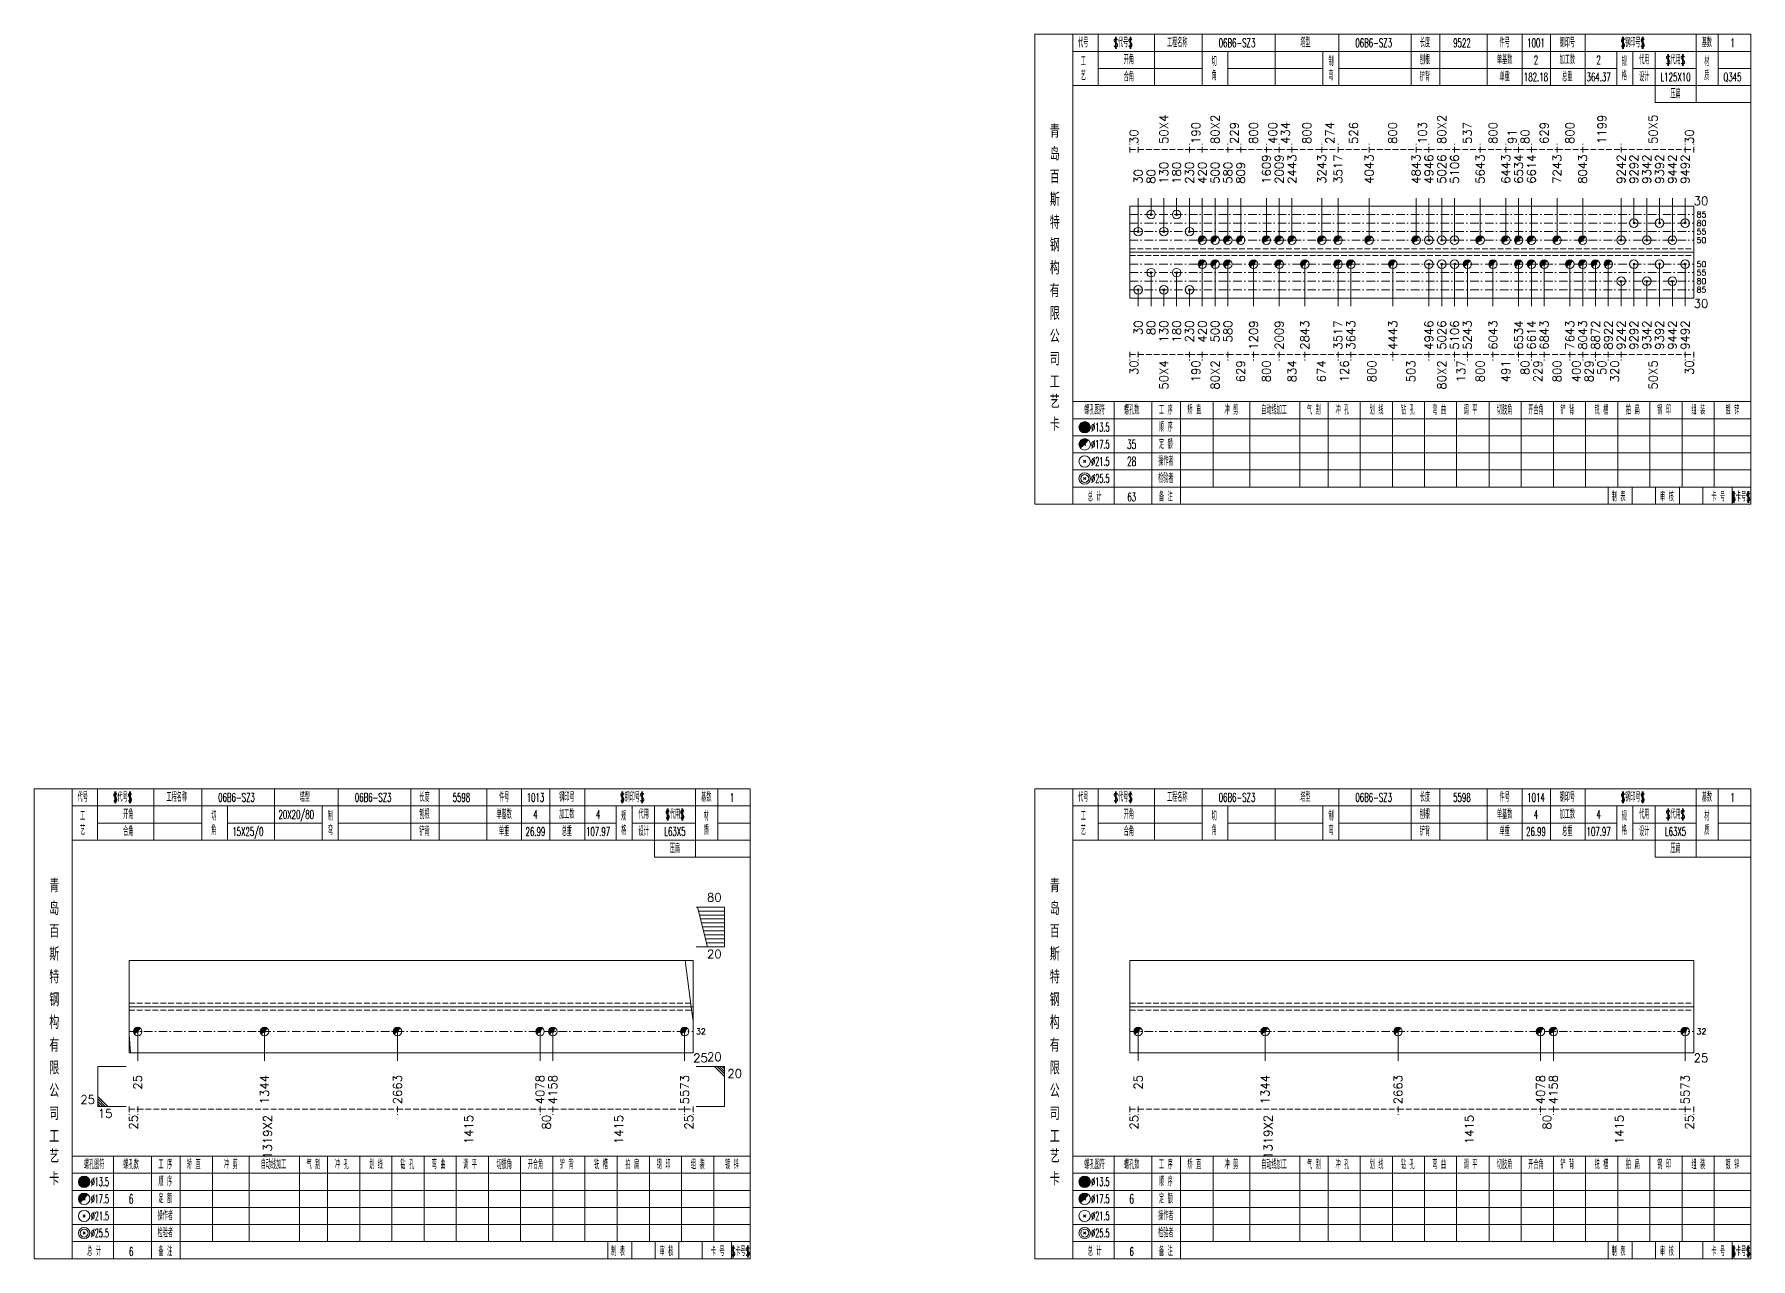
# Model space of a CAD drawing. Extents: x -533 to 8774, y 0 to 7979.
# Drawn here: x 2108 to 2711, y 265 to 695 of the extents above; entities that cross this region are included whole.
import ezdxf
from ezdxf.enums import TextEntityAlignment as Align

# ---------------------------------------------------------------- set-up
doc = ezdxf.new("R2010")
doc.units = 0
doc.header["$MEASUREMENT"] = 0
doc.linetypes.add('一点画线', pattern=[5.2, 3, -1, 0.2, -1])
doc.linetypes.add('虚线', pattern=[2.75, 2, -0.75])
doc.layers.get('0').update_dxf_attribs({"linetype": 'CONTINUOUS', "lineweight": 25})
for name, color, linetype, lineweight in [('1', 7, 'CONTINUOUS', 25), ('4', 7, 'CONTINUOUS', 25), ('5', 7, 'CONTINUOUS', 25)]:
    doc.layers.add(name, color=color, linetype=linetype, lineweight=lineweight)
doc.styles.get("Standard").update_dxf_attribs({"font": 'simplex.shx', "width": 0.7, "height": 3, "bigfont": 'gbhzfs.shx'})

# ---------------------------------------------------------------- blocks, each defined once
blk = doc.blocks.new('孔21.5')
at = {"layer": '5', "color": 7, "linetype": 'Continuous', "lineweight": 13}
for p, q in [((-0.2, -0.2), (0.2, 0.2)), ((0.2, -0.2), (-0.2, 0.2))]:
    blk.add_line(p, q, dxfattribs=at)
blk.add_circle((0, 0), 1, dxfattribs=at)
blk = doc.blocks.new('孔17.5')
at = {"layer": '5', "color": 7, "linetype": 'Continuous', "lineweight": 0}
for p, q in [((-0.2, -0.2), (0.2, 0.2)), ((-0.2, 0.2), (0.2, -0.2))]:
    blk.add_line(p, q, dxfattribs=at)
at = {"layer": '5', "color": 7, "linetype": 'Continuous', "lineweight": 13}
blk.add_circle((0, 0), 1, dxfattribs=at)
for radius in [0.9, 0.8, 0.7, 0.6, 0.5, 0.4, 0.3, 0.2, 0.1]:
    blk.add_arc((0, 0), radius, 45, 225, dxfattribs=at)

msp = doc.modelspace()

# ---------------------------------------------------------------- linework, layer by layer
at = {"color": 8, "linetype": '虚线', "lineweight": 9}
for p, q in [((2493.1, 653.5), (2493.1, 656.5)), ((2493.1, 654.5), (2496.1, 654.5)), ((2496.1, 653.5), (2496.1, 656.5)), ((2496.1, 653.5), (2496.1, 656.5)), ((2496.1, 654.5), (2514.1, 654.5)), ((2514.1, 653.5), (2514.1, 656.5)), ((2514.1, 653.5), (2514.1, 656.5)), ((2514.1, 654.5), (2518.6, 654.5)), ((2518.6, 653.5), (2518.6, 656.5)), ((2518.6, 653.5), (2518.6, 656.5)), ((2518.6, 654.5), (2527.6, 654.5)), ((2527.6, 653.5), (2527.6, 656.5)), ((2527.6, 653.5), (2527.6, 656.5)), ((2527.6, 654.5), (2532.1, 654.5)), ((2532.1, 653.5), (2532.1, 656.5)), ((2532.1, 653.5), (2532.1, 656.5)), ((2532.1, 654.5), (2541.1, 654.5)), ((2541.1, 653.5), (2541.1, 656.5)), ((2541.1, 653.5), (2541.1, 656.5)), ((2541.1, 654.5), (2545.6, 654.5)), ((2545.6, 653.5), (2545.6, 656.5)), ((2545.6, 653.5), (2545.6, 656.5)), ((2545.6, 654.5), (2550.1, 654.5)), ((2550.1, 653.5), (2550.1, 656.5)), ((2550.1, 653.5), (2550.1, 656.5)), ((2550.1, 654.5), (2560.57, 654.5)), ((2560.57, 653.5), (2560.57, 656.5)), ((2560.57, 653.5), (2560.57, 656.5)), ((2560.57, 654.5), (2566.27, 654.5)), ((2566.27, 653.5), (2566.27, 656.5)), ((2566.27, 653.5), (2566.27, 656.5)), ((2566.27, 654.5), (2577.21, 654.5)), ((2577.21, 653.5), (2577.21, 656.5)), ((2577.21, 653.5), (2577.21, 656.5)), ((2577.21, 654.5), (2593.7, 654.5)), ((2593.7, 653.5), (2593.7, 656.5)), ((2593.7, 653.5), (2593.7, 656.5)), ((2593.7, 654.5), (2598.2, 654.5)), ((2598.2, 653.5), (2598.2, 656.5)), ((2598.2, 653.5), (2598.2, 656.5)), ((2598.2, 654.5), (2607.2, 654.5)), ((2607.2, 653.5), (2607.2, 656.5)), ((2607.2, 653.5), (2607.2, 656.5)), ((2607.2, 654.5), (2616.2, 654.5)), ((2616.2, 653.5), (2616.2, 656.5)), ((2616.2, 653.5), (2616.2, 656.5)), ((2616.2, 654.5), (2625.2, 654.5)), ((2625.2, 653.5), (2625.2, 656.5)), ((2625.2, 653.5), (2625.2, 656.5)), ((2625.2, 654.5), (2629.7, 654.5)), ((2629.7, 653.5), (2629.7, 656.5)), ((2629.7, 653.5), (2629.7, 656.5)), ((2629.7, 654.5), (2634.2, 654.5)), ((2634.2, 653.5), (2634.2, 656.5)), ((2634.2, 653.5), (2634.2, 656.5)), ((2634.2, 654.5), (2643.2, 654.5)), ((2643.2, 653.5), (2643.2, 656.5)), ((2643.2, 653.5), (2643.2, 656.5)), ((2643.2, 654.5), (2652.2, 654.5)), ((2652.2, 653.5), (2652.2, 656.5)), ((2652.2, 653.5), (2652.2, 656.5)), ((2652.2, 654.5), (2665.7, 654.5)), ((2665.7, 653.5), (2665.7, 656.5)), ((2665.7, 653.5), (2665.7, 656.5)), ((2665.7, 654.5), (2688.2, 654.5)), ((2688.2, 653.5), (2688.2, 656.5)), ((2688.2, 653.5), (2688.2, 656.5)), ((2688.2, 654.5), (2691.2, 654.5)), ((2691.2, 653.5), (2691.2, 656.5)), ((2493.1, 583.5), (2493.1, 580.5)), ((2493.1, 582.5), (2496.1, 582.5)), ((2496.1, 583.5), (2496.1, 580.5)), ((2496.1, 583.5), (2496.1, 580.5)), ((2496.1, 582.5), (2514.1, 582.5)), ((2514.1, 583.5), (2514.1, 580.5)), ((2514.1, 583.5), (2514.1, 580.5)), ((2514.1, 582.5), (2518.6, 582.5)), ((2518.6, 583.5), (2518.6, 580.5)), ((2518.6, 583.5), (2518.6, 580.5)), ((2518.6, 582.5), (2527.6, 582.5)), ((2527.6, 583.5), (2527.6, 580.5)), ((2527.6, 583.5), (2527.6, 580.5)), ((2527.6, 582.5), (2536.6, 582.5)), ((2536.6, 583.5), (2536.6, 580.5)), ((2536.6, 583.5), (2536.6, 580.5)), ((2536.6, 582.5), (2545.6, 582.5)), ((2545.6, 583.5), (2545.6, 580.5)), ((2545.6, 583.5), (2545.6, 580.5)), ((2545.6, 582.5), (2554.6, 582.5)), ((2554.6, 583.5), (2554.6, 580.5)), ((2554.6, 583.5), (2554.6, 580.5)), ((2554.6, 582.5), (2566.27, 582.5)), ((2566.27, 583.5), (2566.27, 580.5)), ((2566.27, 583.5), (2566.27, 580.5)), ((2566.27, 582.5), (2570.77, 582.5)), ((2570.77, 583.5), (2570.77, 580.5)), ((2570.77, 583.5), (2570.77, 580.5)), ((2570.77, 582.5), (2585.53, 582.5)), ((2585.53, 583.5), (2585.53, 580.5)), ((2585.53, 583.5), (2585.53, 580.5)), ((2585.53, 582.5), (2598.2, 582.5)), ((2598.2, 583.5), (2598.2, 580.5)), ((2598.2, 583.5), (2598.2, 580.5)), ((2598.2, 582.5), (2607.2, 582.5)), ((2607.2, 583.5), (2607.2, 580.5)), ((2607.2, 583.5), (2607.2, 580.5)), ((2607.2, 582.5), (2611.7, 582.5)), ((2611.7, 583.5), (2611.7, 580.5)), ((2611.7, 583.5), (2611.7, 580.5)), ((2611.7, 582.5), (2620.7, 582.5)), ((2620.7, 583.5), (2620.7, 580.5)), ((2620.7, 583.5), (2620.7, 580.5)), ((2620.7, 582.5), (2629.7, 582.5)), ((2629.7, 583.5), (2629.7, 580.5)), ((2629.7, 583.5), (2629.7, 580.5)), ((2629.7, 582.5), (2634.2, 582.5)), ((2634.2, 583.5), (2634.2, 580.5)), ((2634.2, 583.5), (2634.2, 580.5)), ((2634.2, 582.5), (2638.7, 582.5)), ((2638.7, 583.5), (2638.7, 580.5)), ((2638.7, 583.5), (2638.7, 580.5)), ((2638.7, 582.5), (2647.7, 582.5)), ((2647.7, 583.5), (2647.7, 580.5)), ((2647.7, 583.5), (2647.7, 580.5)), ((2647.7, 582.5), (2652.2, 582.5)), ((2652.2, 583.5), (2652.2, 580.5)), ((2652.2, 583.5), (2652.2, 580.5)), ((2652.2, 582.5), (2656.7, 582.5)), ((2656.7, 583.5), (2656.7, 580.5)), ((2656.7, 583.5), (2656.7, 580.5)), ((2656.7, 582.5), (2661.2, 582.5)), ((2661.2, 583.5), (2661.2, 580.5)), ((2661.2, 583.5), (2661.2, 580.5)), ((2661.2, 582.5), (2665.7, 582.5)), ((2665.7, 583.5), (2665.7, 580.5)), ((2665.7, 583.5), (2665.7, 580.5)), ((2665.7, 582.5), (2688.2, 582.5)), ((2688.2, 583.5), (2688.2, 580.5)), ((2688.2, 583.5), (2688.2, 580.5)), ((2688.2, 582.5), (2691.2, 582.5)), ((2691.2, 583.5), (2691.2, 580.5)), ((2141.7, 318.5), (2141.7, 315.5)), ((2141.7, 317.5), (2144.7, 317.5)), ((2144.7, 318.5), (2144.7, 315.5)), ((2144.7, 318.5), (2144.7, 315.5)), ((2144.7, 317.5), (2235.94, 317.5)), ((2235.94, 318.5), (2235.94, 315.5)), ((2235.94, 318.5), (2235.94, 315.5)), ((2235.94, 317.5), (2286.01, 317.5)), ((2286.01, 318.5), (2286.01, 315.5)), ((2286.01, 318.5), (2286.01, 315.5)), ((2286.01, 317.5), (2290.51, 317.5)), ((2290.51, 318.5), (2290.51, 315.5)), ((2290.51, 318.5), (2290.51, 315.5)), ((2290.51, 317.5), (2336.8, 317.5)), ((2336.8, 318.5), (2336.8, 315.5)), ((2336.8, 318.5), (2336.8, 315.5)), ((2336.8, 317.5), (2339.8, 317.5)), ((2339.8, 318.5), (2339.8, 315.5)), ((2493.1, 318.5), (2493.1, 315.5)), ((2493.1, 317.5), (2496.1, 317.5)), ((2496.1, 318.5), (2496.1, 315.5)), ((2496.1, 318.5), (2496.1, 315.5)), ((2496.1, 317.5), (2587.34, 317.5)), ((2587.34, 318.5), (2587.34, 315.5)), ((2587.34, 318.5), (2587.34, 315.5)), ((2587.34, 317.5), (2637.41, 317.5)), ((2637.41, 318.5), (2637.41, 315.5)), ((2637.41, 318.5), (2637.41, 315.5)), ((2637.41, 317.5), (2641.91, 317.5)), ((2641.91, 318.5), (2641.91, 315.5)), ((2641.91, 318.5), (2641.91, 315.5)), ((2641.91, 317.5), (2688.2, 317.5)), ((2688.2, 318.5), (2688.2, 315.5)), ((2688.2, 318.5), (2688.2, 315.5)), ((2688.2, 317.5), (2691.2, 317.5)), ((2691.2, 318.5), (2691.2, 315.5))]:
    msp.add_line(p, q, dxfattribs=at)
at = {"color": 7, "linetype": 'Continuous', "lineweight": 18}
for p, q in [((2493.1, 634.7), (2493.1, 602.3)), ((2493.1, 634.7), (2691.2, 634.7)), ((2691.2, 634.7), (2691.2, 602.3)), ((2493.1, 618.5), (2691.2, 618.5)), ((2141.7, 369.69), (2141.7, 337.31)), ((2141.7, 369.69), (2339.8, 369.69)), ((2339.8, 369.69), (2339.8, 337.31)), ((2493.1, 369.69), (2493.1, 337.31)), ((2493.1, 369.69), (2691.2, 369.69)), ((2691.2, 369.69), (2691.2, 337.31)), ((2141.7, 353.5), (2339.8, 353.5)), ((2493.1, 353.5), (2691.2, 353.5))]:
    msp.add_line(p, q, dxfattribs=at)
at = {"color": 7, "linetype": 'Continuous', "lineweight": 13}
for p, q in [((2496.1, 625.7), (2496.1, 637.5)), ((2500.6, 631.7), (2500.6, 637.5)), ((2505.1, 625.7), (2505.1, 637.5)), ((2509.6, 631.7), (2509.6, 637.5)), ((2514.1, 625.7), (2514.1, 637.5)), ((2518.6, 622.7), (2518.6, 637.5)), ((2523.1, 622.7), (2523.1, 637.5)), ((2527.6, 622.7), (2527.6, 637.5)), ((2532.1, 622.7), (2532.1, 637.5)), ((2541.1, 622.7), (2541.1, 637.5)), ((2545.6, 622.7), (2545.6, 637.5)), ((2550.1, 622.7), (2550.1, 637.5)), ((2560.57, 622.7), (2560.57, 637.5)), ((2566.27, 622.7), (2566.27, 637.5)), ((2577.21, 622.7), (2577.21, 637.5)), ((2593.7, 622.7), (2593.7, 637.5)), ((2598.2, 622.7), (2598.2, 637.5)), ((2602.7, 622.7), (2602.7, 637.5)), ((2607.2, 622.7), (2607.2, 637.5)), ((2616.2, 622.7), (2616.2, 637.5)), ((2625.2, 622.7), (2625.2, 637.5)), ((2629.7, 622.7), (2629.7, 637.5)), ((2634.2, 622.7), (2634.2, 637.5)), ((2643.2, 622.7), (2643.2, 637.5)), ((2652.2, 622.7), (2652.2, 637.5)), ((2665.7, 622.7), (2665.7, 637.5)), ((2670.2, 628.7), (2670.2, 637.5)), ((2674.7, 622.7), (2674.7, 637.5)), ((2679.2, 628.7), (2679.2, 637.5)), ((2683.7, 622.7), (2683.7, 637.5)), ((2688.2, 628.7), (2688.2, 637.5)), ((2500.6, 611.3), (2500.6, 599.5)), ((2509.6, 611.3), (2509.6, 599.5)), ((2518.6, 614.3), (2518.6, 599.5)), ((2523.1, 614.3), (2523.1, 599.5)), ((2527.6, 614.3), (2527.6, 599.5)), ((2536.6, 614.3), (2536.6, 599.5)), ((2545.6, 614.3), (2545.6, 599.5)), ((2554.6, 614.3), (2554.6, 599.5)), ((2566.27, 614.3), (2566.27, 599.5)), ((2570.77, 614.3), (2570.77, 599.5)), ((2585.53, 614.3), (2585.53, 599.5)), ((2598.2, 614.3), (2598.2, 599.5)), ((2602.7, 614.3), (2602.7, 599.5)), ((2607.2, 614.3), (2607.2, 599.5)), ((2611.7, 614.3), (2611.7, 599.5)), ((2620.7, 614.3), (2620.7, 599.5)), ((2629.7, 614.3), (2629.7, 599.5)), ((2634.2, 614.3), (2634.2, 599.5)), ((2638.7, 614.3), (2638.7, 599.5)), ((2647.7, 614.3), (2647.7, 599.5)), ((2652.2, 614.3), (2652.2, 599.5)), ((2656.7, 614.3), (2656.7, 599.5)), ((2661.2, 614.3), (2661.2, 599.5)), ((2670.2, 614.3), (2670.2, 599.5)), ((2679.2, 614.3), (2679.2, 599.5)), ((2688.2, 614.3), (2688.2, 599.5)), ((2496.1, 605.3), (2496.1, 599.5)), ((2505.1, 605.3), (2505.1, 599.5)), ((2514.1, 605.3), (2514.1, 599.5)), ((2665.7, 608.3), (2665.7, 599.5)), ((2674.7, 608.3), (2674.7, 599.5)), ((2683.7, 608.3), (2683.7, 599.5)), ((2350.8, 388.5), (2340.8, 388.5)), ((2344.8, 374.5), (2341.3, 388.5)), ((2350.8, 387.1), (2341.65, 387.1)), ((2350.8, 374.5), (2350.8, 388.5)), ((2350.8, 385.7), (2342, 385.7)), ((2350.8, 384.3), (2342.35, 384.3)), ((2350.8, 382.9), (2342.7, 382.9)), ((2350.8, 381.5), (2343.05, 381.5)), ((2350.8, 380.1), (2343.4, 380.1)), ((2350.8, 374.5), (2340.8, 374.5)), ((2350.8, 378.7), (2343.75, 378.7)), ((2350.8, 377.3), (2344.1, 377.3)), ((2350.8, 375.9), (2344.45, 375.9)), ((2339.09, 353.5), (2336.97, 369.69)), ((2339.8, 348.36), (2339.09, 353.5)), ((2141.7, 343.73), (2142.23, 337.31)), ((2144.7, 344.81), (2144.7, 334.5)), ((2189.26, 344.81), (2189.26, 334.5)), ((2235.94, 344.81), (2235.94, 334.5)), ((2286.01, 344.81), (2286.01, 334.5)), ((2290.51, 344.81), (2290.51, 334.5)), ((2336.8, 344.81), (2336.8, 334.5)), ((2496.1, 344.81), (2496.1, 334.5)), ((2540.66, 344.81), (2540.66, 334.5)), ((2587.34, 344.81), (2587.34, 334.5)), ((2637.41, 344.81), (2637.41, 334.5)), ((2641.91, 344.81), (2641.91, 334.5)), ((2688.2, 344.81), (2688.2, 334.5)), ((2130.7, 332.5), (2140.7, 332.5)), ((2130.7, 332.5), (2130.7, 318.5)), ((2350.8, 332.5), (2340.8, 332.5)), ((2347.3, 332.5), (2350.8, 329)), ((2348.18, 332.5), (2350.8, 329.88)), ((2349.05, 332.5), (2350.8, 330.75)), ((2349.93, 332.5), (2350.8, 331.62)), ((2350.8, 332.5), (2350.8, 318.5)), ((2134.2, 318.5), (2130.7, 322)), ((2133.32, 318.5), (2130.7, 321.12)), ((2132.45, 318.5), (2130.7, 320.25)), ((2131.57, 318.5), (2130.7, 319.38)), ((2130.7, 318.5), (2140.7, 318.5)), ((2350.8, 318.5), (2340.8, 318.5))]:
    msp.add_line(p, q, dxfattribs=at)
at = {"color": 3, "linetype": '一点画线', "lineweight": 13}
for p, q in [((2493.1, 631.7), (2691.2, 631.7)), ((2493.1, 628.7), (2691.2, 628.7)), ((2493.1, 625.7), (2691.2, 625.7)), ((2493.1, 622.7), (2691.2, 622.7)), ((2493.1, 614.3), (2691.2, 614.3)), ((2493.1, 611.3), (2691.2, 611.3)), ((2493.1, 608.3), (2691.2, 608.3)), ((2493.1, 605.3), (2691.2, 605.3)), ((2141.7, 344.81), (2339.8, 344.81)), ((2493.1, 344.81), (2691.2, 344.81))]:
    msp.add_line(p, q, dxfattribs=at)
at = {"color": 1, "linetype": '虚线', "lineweight": 18}
for p, q in [((2493.1, 619.7), (2691.2, 619.7)), ((2493.1, 617.3), (2691.2, 617.3)), ((2141.7, 354.69), (2339.8, 354.69)), ((2141.7, 352.31), (2339.8, 352.31)), ((2493.1, 354.69), (2691.2, 354.69)), ((2493.1, 352.31), (2691.2, 352.31))]:
    msp.add_line(p, q, dxfattribs=at)
at = {"layer": '1', "color": 7, "linetype": 'Continuous', "lineweight": 18}
for p, q in [((2493.1, 602.3), (2691.2, 602.3)), ((2141.7, 337.31), (2339.8, 337.31)), ((2493.1, 337.31), (2691.2, 337.31))]:
    msp.add_line(p, q, dxfattribs=at)
at = {"layer": '4', "color": 1, "linetype": 'Continuous', "lineweight": 18}
for p, q in [((2473.1, 530), (2473.1, 695)), ((2482, 677), (2482, 695)), ((2501.8, 677), (2501.8, 695)), ((2518.6, 677), (2518.6, 695)), ((2544.2, 677), (2544.2, 695)), ((2566.5, 677), (2566.5, 695)), ((2592, 677), (2592, 695)), ((2602, 677), (2602, 695)), ((2618.7, 677), (2618.7, 695)), ((2630.9, 677), (2630.9, 695)), ((2640.9, 677), (2640.9, 695)), ((2653.1, 677), (2653.1, 695)), ((2692, 671), (2692, 695)), ((2699.8, 677), (2699.8, 695)), ((2473.1, 689), (2711.2, 689)), ((2527.6, 677), (2527.6, 689)), ((2560.9, 677), (2560.9, 689)), ((2664.2, 677), (2664.2, 689)), ((2669.8, 677), (2669.8, 689)), ((2677.6, 671), (2677.6, 689)), ((2482, 683), (2518.6, 683)), ((2527.6, 683), (2560.9, 683)), ((2566.5, 683), (2664.2, 683)), ((2669.8, 683), (2692, 683)), ((2699.8, 683), (2711.2, 683)), ((2473.1, 677), (2711.2, 677)), ((2677.6, 671), (2711.2, 671)), ((2473.1, 566), (2711.2, 566)), ((2487.6, 530), (2487.6, 566)), ((2500.9, 530), (2500.9, 566)), ((2511, 530), (2511, 566)), ((2522.4, 536), (2522.4, 566)), ((2535.3, 536), (2535.3, 566)), ((2552.9, 536), (2552.9, 566)), ((2562.8, 536), (2562.8, 566)), ((2574.1, 536), (2574.1, 566)), ((2585.4, 536), (2585.4, 566)), ((2596.7, 536), (2596.7, 566)), ((2607.9, 536), (2607.9, 566)), ((2619.3, 536), (2619.3, 566)), ((2630.6, 536), (2630.6, 566)), ((2641.9, 536), (2641.9, 566)), ((2653.2, 536), (2653.2, 566)), ((2664.5, 536), (2664.5, 566)), ((2675.8, 536), (2675.8, 566)), ((2687.1, 536), (2687.1, 566)), ((2698.4, 536), (2698.4, 566)), ((2473.1, 560), (2711.2, 560)), ((2473.1, 554), (2711.2, 554)), ((2473.1, 548), (2711.2, 548)), ((2473.1, 542), (2711.2, 542)), ((2473.1, 536), (2711.2, 536)), ((2661.2, 530), (2661.2, 536)), ((2669.6, 530), (2669.6, 536)), ((2677.8, 530), (2677.8, 536)), ((2686.2, 530), (2686.2, 536)), ((2694.4, 530), (2694.4, 536)), ((2704.7, 530), (2704.7, 536)), ((2121.7, 265), (2121.7, 430)), ((2130.6, 412), (2130.6, 430)), ((2150.4, 412), (2150.4, 430)), ((2167.2, 412), (2167.2, 430)), ((2192.8, 412), (2192.8, 430)), ((2215.1, 412), (2215.1, 430)), ((2240.6, 412), (2240.6, 430)), ((2250.6, 412), (2250.6, 430)), ((2267.3, 412), (2267.3, 430)), ((2279.5, 412), (2279.5, 430)), ((2289.5, 412), (2289.5, 430)), ((2301.7, 412), (2301.7, 430)), ((2340.6, 406), (2340.6, 430)), ((2348.4, 412), (2348.4, 430)), ((2473.1, 265), (2473.1, 430)), ((2482, 412), (2482, 430)), ((2501.8, 412), (2501.8, 430)), ((2518.6, 412), (2518.6, 430)), ((2544.2, 412), (2544.2, 430)), ((2566.5, 412), (2566.5, 430)), ((2592, 412), (2592, 430)), ((2602, 412), (2602, 430)), ((2618.7, 412), (2618.7, 430)), ((2630.9, 412), (2630.9, 430)), ((2640.9, 412), (2640.9, 430)), ((2653.1, 412), (2653.1, 430)), ((2692, 406), (2692, 430)), ((2699.8, 412), (2699.8, 430)), ((2121.7, 424), (2359.8, 424)), ((2176.2, 412), (2176.2, 424)), ((2209.5, 412), (2209.5, 424)), ((2312.8, 412), (2312.8, 424)), ((2318.4, 412), (2318.4, 424)), ((2326.2, 406), (2326.2, 424)), ((2473.1, 424), (2711.2, 424)), ((2527.6, 412), (2527.6, 424)), ((2560.9, 412), (2560.9, 424)), ((2664.2, 412), (2664.2, 424)), ((2669.8, 412), (2669.8, 424)), ((2677.6, 406), (2677.6, 424)), ((2130.6, 418), (2167.2, 418)), ((2176.2, 418), (2209.5, 418)), ((2215.1, 418), (2312.8, 418)), ((2318.4, 418), (2340.6, 418)), ((2348.4, 418), (2359.8, 418)), ((2482, 418), (2518.6, 418)), ((2527.6, 418), (2560.9, 418)), ((2566.5, 418), (2664.2, 418)), ((2669.8, 418), (2692, 418)), ((2699.8, 418), (2711.2, 418)), ((2121.7, 412), (2359.8, 412)), ((2473.1, 412), (2711.2, 412)), ((2326.2, 406), (2359.8, 406)), ((2677.6, 406), (2711.2, 406)), ((2121.7, 301), (2359.8, 301)), ((2136.2, 265), (2136.2, 301)), ((2149.5, 265), (2149.5, 301)), ((2159.6, 265), (2159.6, 301)), ((2171, 271), (2171, 301)), ((2183.9, 271), (2183.9, 301)), ((2201.5, 271), (2201.5, 301)), ((2211.4, 271), (2211.4, 301)), ((2222.7, 271), (2222.7, 301)), ((2234, 271), (2234, 301)), ((2245.3, 271), (2245.3, 301)), ((2256.5, 271), (2256.5, 301)), ((2267.9, 271), (2267.9, 301)), ((2279.2, 271), (2279.2, 301)), ((2290.5, 271), (2290.5, 301)), ((2301.8, 271), (2301.8, 301)), ((2313.1, 271), (2313.1, 301)), ((2324.4, 271), (2324.4, 301)), ((2335.7, 271), (2335.7, 301)), ((2347, 271), (2347, 301)), ((2473.1, 301), (2711.2, 301)), ((2487.6, 265), (2487.6, 301)), ((2500.9, 265), (2500.9, 301)), ((2511, 265), (2511, 301)), ((2522.4, 271), (2522.4, 301)), ((2535.3, 271), (2535.3, 301)), ((2552.9, 271), (2552.9, 301)), ((2562.8, 271), (2562.8, 301)), ((2574.1, 271), (2574.1, 301)), ((2585.4, 271), (2585.4, 301)), ((2596.7, 271), (2596.7, 301)), ((2607.9, 271), (2607.9, 301)), ((2619.3, 271), (2619.3, 301)), ((2630.6, 271), (2630.6, 301)), ((2641.9, 271), (2641.9, 301)), ((2653.2, 271), (2653.2, 301)), ((2664.5, 271), (2664.5, 301)), ((2675.8, 271), (2675.8, 301)), ((2687.1, 271), (2687.1, 301)), ((2698.4, 271), (2698.4, 301)), ((2121.7, 295), (2359.8, 295)), ((2473.1, 295), (2711.2, 295)), ((2121.7, 289), (2359.8, 289)), ((2473.1, 289), (2711.2, 289)), ((2121.7, 283), (2359.8, 283)), ((2473.1, 283), (2711.2, 283)), ((2121.7, 277), (2359.8, 277)), ((2473.1, 277), (2711.2, 277)), ((2121.7, 271), (2359.8, 271)), ((2309.8, 265), (2309.8, 271)), ((2318.2, 265), (2318.2, 271)), ((2326.4, 265), (2326.4, 271)), ((2334.8, 265), (2334.8, 271)), ((2343, 265), (2343, 271)), ((2353.3, 265), (2353.3, 271)), ((2473.1, 271), (2711.2, 271)), ((2661.2, 265), (2661.2, 271)), ((2669.6, 265), (2669.6, 271)), ((2677.8, 265), (2677.8, 271)), ((2686.2, 265), (2686.2, 271)), ((2694.4, 265), (2694.4, 271)), ((2704.7, 265), (2704.7, 271))]:
    msp.add_line(p, q, dxfattribs=at)
at = {"layer": '4', "color": 7, "linetype": 'Continuous', "lineweight": 13}
for p, q in [((2477.1, 556.8), (2477.5, 557.2)), ((2477.5, 556.8), (2477.1, 557.2)), ((2476.9, 544.6), (2477.7, 545.4)), ((2477.7, 544.6), (2476.9, 545.4)), ((2476.9, 538.6), (2477.7, 539.4)), ((2477.7, 538.6), (2476.9, 539.4)), ((2125.7, 291.8), (2126.1, 292.2)), ((2126.1, 291.8), (2125.7, 292.2)), ((2477.1, 291.8), (2477.5, 292.2)), ((2477.5, 291.8), (2477.1, 292.2)), ((2125.5, 279.6), (2126.3, 280.4)), ((2126.3, 279.6), (2125.5, 280.4)), ((2476.9, 279.6), (2477.7, 280.4)), ((2477.7, 279.6), (2476.9, 280.4)), ((2125.5, 273.6), (2126.3, 274.4)), ((2126.3, 273.6), (2125.5, 274.4)), ((2476.9, 273.6), (2477.7, 274.4)), ((2477.7, 273.6), (2476.9, 274.4))]:
    msp.add_line(p, q, dxfattribs=at)
at = {"layer": '4', "color": 7, "linetype": 'Continuous', "lineweight": 0}
for p, q in [((2476.9, 550.6), (2477.7, 551.4)), ((2476.9, 551.4), (2477.7, 550.6)), ((2125.5, 285.6), (2126.3, 286.4)), ((2125.5, 286.4), (2126.3, 285.6)), ((2476.9, 285.6), (2477.7, 286.4)), ((2476.9, 286.4), (2477.7, 285.6))]:
    msp.add_line(p, q, dxfattribs=at)
at = {"layer": '4', "color": 4, "linetype": 'Continuous', "lineweight": 18}
msp.add_lwpolyline([(2459.8, 695), (2459.8, 530), (2711.2, 530), (2711.2, 695)], close=True, dxfattribs=at)
at = {"layer": '4', "color": 1, "linetype": 'Continuous', "lineweight": 18}
for points in [[(2108.4, 430), (2108.4, 265), (2359.8, 265), (2359.8, 430)], [(2459.8, 430), (2459.8, 265), (2711.2, 265), (2711.2, 430)]]:
    msp.add_lwpolyline(points, close=True, dxfattribs=at)
at = {"layer": '4', "color": 7, "linetype": 'Continuous', "lineweight": 13}
for centre, radius in [((2477.3, 557), 2), ((2477.3, 557), 1.8), ((2477.3, 557), 1.6), ((2477.3, 557), 1.4), ((2477.3, 557), 1.2), ((2477.3, 557), 1), ((2477.3, 557), 0.8), ((2477.3, 557), 0.6), ((2477.3, 557), 0.4), ((2477.3, 557), 0.2), ((2477.3, 551), 2), ((2477.3, 545), 2), ((2477.3, 539), 2), ((2477.3, 539), 1.4), ((2125.9, 292), 2), ((2125.9, 292), 1.8), ((2125.9, 292), 1.6), ((2125.9, 292), 1.4), ((2125.9, 292), 1.2), ((2125.9, 292), 1), ((2125.9, 292), 0.8), ((2125.9, 292), 0.6), ((2125.9, 292), 0.4), ((2125.9, 292), 0.2), ((2477.3, 292), 2), ((2477.3, 292), 1.8), ((2477.3, 292), 1.6), ((2477.3, 292), 1.4), ((2477.3, 292), 1.2), ((2477.3, 292), 1), ((2477.3, 292), 0.8), ((2477.3, 292), 0.6), ((2477.3, 292), 0.4), ((2477.3, 292), 0.2), ((2125.9, 286), 2), ((2477.3, 286), 2), ((2125.9, 280), 2), ((2477.3, 280), 2), ((2125.9, 274), 2), ((2125.9, 274), 1.4), ((2477.3, 274), 2), ((2477.3, 274), 1.4)]:
    msp.add_circle(centre, radius, dxfattribs=at)
for centre, radius in [((2477.3, 551), 1.8), ((2477.3, 551), 1.6), ((2477.3, 551), 1.4), ((2477.3, 551), 1.2), ((2477.3, 551), 1), ((2477.3, 551), 0.8), ((2477.3, 551), 0.6), ((2477.3, 551), 0.4), ((2477.3, 551), 0.2), ((2125.9, 286), 1.8), ((2125.9, 286), 1.6), ((2125.9, 286), 1.4), ((2125.9, 286), 1.2), ((2125.9, 286), 1), ((2125.9, 286), 0.8), ((2125.9, 286), 0.6), ((2125.9, 286), 0.4), ((2125.9, 286), 0.2), ((2477.3, 286), 1.8), ((2477.3, 286), 1.6), ((2477.3, 286), 1.4), ((2477.3, 286), 1.2), ((2477.3, 286), 1), ((2477.3, 286), 0.8), ((2477.3, 286), 0.6), ((2477.3, 286), 0.4), ((2477.3, 286), 0.2)]:
    msp.add_arc(centre, radius, 45, 225, dxfattribs=at)

# ---------------------------------------------------------------- block references
at = {"color": 7, "linetype": 'Continuous', "lineweight": 13, "xscale": 1.5, "yscale": 1.5, "zscale": 1.5}
for name, p in [('孔21.5', (2500.6, 631.7)), ('孔21.5', (2509.6, 631.7)), ('孔21.5', (2496.1, 625.7)), ('孔21.5', (2505.1, 625.7)), ('孔21.5', (2514.1, 625.7)), ('孔21.5', (2670.2, 628.7)), ('孔21.5', (2679.2, 628.7)), ('孔21.5', (2688.2, 628.7)), ('孔17.5', (2518.6, 622.7)), ('孔17.5', (2523.1, 622.7)), ('孔17.5', (2527.6, 622.7)), ('孔17.5', (2532.1, 622.7)), ('孔17.5', (2541.1, 622.7)), ('孔17.5', (2545.6, 622.7)), ('孔17.5', (2550.1, 622.7)), ('孔17.5', (2560.57, 622.7)), ('孔17.5', (2566.27, 622.7)), ('孔17.5', (2577.21, 622.7)), ('孔17.5', (2593.7, 622.7)), ('孔21.5', (2598.2, 622.7)), ('孔21.5', (2602.7, 622.7)), ('孔21.5', (2607.2, 622.7)), ('孔17.5', (2616.2, 622.7)), ('孔17.5', (2625.2, 622.7)), ('孔17.5', (2629.7, 622.7)), ('孔17.5', (2634.2, 622.7)), ('孔17.5', (2643.2, 622.7)), ('孔17.5', (2652.2, 622.7)), ('孔21.5', (2665.7, 622.7)), ('孔21.5', (2674.7, 622.7)), ('孔21.5', (2683.7, 622.7))]:
    msp.add_blockref(name, p, dxfattribs=at)
at = {"layer": '1', "color": 7, "linetype": 'Continuous', "lineweight": 13, "xscale": 1.5, "yscale": 1.5, "zscale": 1.5}
for name, p in [('孔17.5', (2518.6, 614.3)), ('孔17.5', (2523.1, 614.3)), ('孔17.5', (2527.6, 614.3)), ('孔17.5', (2536.6, 614.3)), ('孔17.5', (2545.6, 614.3)), ('孔17.5', (2554.6, 614.3)), ('孔17.5', (2566.27, 614.3)), ('孔17.5', (2570.77, 614.3)), ('孔17.5', (2585.53, 614.3)), ('孔21.5', (2598.2, 614.3)), ('孔21.5', (2602.7, 614.3)), ('孔21.5', (2607.2, 614.3)), ('孔17.5', (2611.7, 614.3)), ('孔17.5', (2620.7, 614.3)), ('孔17.5', (2629.7, 614.3)), ('孔17.5', (2634.2, 614.3)), ('孔17.5', (2638.7, 614.3)), ('孔17.5', (2647.7, 614.3)), ('孔17.5', (2652.2, 614.3)), ('孔17.5', (2656.7, 614.3)), ('孔17.5', (2661.2, 614.3)), ('孔21.5', (2670.2, 614.3)), ('孔21.5', (2679.2, 614.3)), ('孔21.5', (2688.2, 614.3)), ('孔21.5', (2500.6, 611.3)), ('孔21.5', (2509.6, 611.3)), ('孔21.5', (2665.7, 608.3)), ('孔21.5', (2674.7, 608.3)), ('孔21.5', (2683.7, 608.3)), ('孔21.5', (2496.1, 605.3)), ('孔21.5', (2505.1, 605.3)), ('孔21.5', (2514.1, 605.3)), ('孔17.5', (2144.7, 344.81)), ('孔17.5', (2189.26, 344.81)), ('孔17.5', (2235.94, 344.81)), ('孔17.5', (2286.01, 344.81)), ('孔17.5', (2290.51, 344.81)), ('孔17.5', (2336.8, 344.81)), ('孔17.5', (2496.1, 344.81)), ('孔17.5', (2540.66, 344.81)), ('孔17.5', (2587.34, 344.81)), ('孔17.5', (2637.41, 344.81)), ('孔17.5', (2641.91, 344.81)), ('孔17.5', (2688.2, 344.81))]:
    msp.add_blockref(name, p, dxfattribs=at)

# ---------------------------------------------------------------- texts
at = {"color": 8, "linetype": 'Continuous', "lineweight": 9}
for s, p in [('50X4', (2505.1, 656.5)), ('190', (2516.35, 656.5)), ('80X2', (2523.1, 656.5)), ('229', (2529.85, 656.5)), ('800', (2536.6, 656.5)), ('400', (2543.35, 656.5)), ('434', (2547.85, 656.5)), ('800', (2555.33, 656.5)), ('274', (2563.42, 656.5)), ('526', (2571.74, 656.5)), ('800', (2585.46, 656.5)), ('103', (2595.95, 656.5)), ('80X2', (2602.7, 656.5)), ('537', (2611.7, 656.5)), ('800', (2620.7, 656.5)), ('629', (2638.7, 656.5)), ('800', (2647.7, 656.5)), ('1199', (2658.95, 656.5)), ('50X5', (2676.95, 656.5)), ('30', (2494.6, 656.5)), ('91', (2627.45, 656.5)), ('80', (2631.95, 656.5)), ('30', (2689.7, 656.5))]:
    msp.add_text(s, height=3, rotation=90, dxfattribs=at).set_placement(p, align=Align.MIDDLE_LEFT)
at = {"color": 7, "linetype": 'Continuous', "lineweight": 13}
for s, p in [('1609', (2541.1, 642.5)), ('2009', (2545.6, 642.5)), ('2443', (2550.1, 642.5)), ('3243', (2560.57, 642.5)), ('3517', (2566.27, 642.5)), ('4043', (2577.21, 642.5)), ('4843', (2593.7, 642.5)), ('4946', (2598.2, 642.5)), ('5026', (2602.7, 642.5)), ('5106', (2607.2, 642.5)), ('5643', (2616.2, 642.5)), ('6443', (2625.2, 642.5)), ('6534', (2629.7, 642.5)), ('6614', (2634.2, 642.5)), ('7243', (2643.2, 642.5)), ('8043', (2652.2, 642.5)), ('9242', (2665.7, 642.5)), ('9292', (2670.2, 642.5)), ('9342', (2674.7, 642.5)), ('9392', (2679.2, 642.5)), ('9442', (2683.7, 642.5)), ('9492', (2688.2, 642.5)), ('30', (2496.1, 642.5)), ('80', (2500.6, 642.5)), ('130', (2505.1, 642.5)), ('180', (2509.6, 642.5)), ('230', (2514.1, 642.5)), ('420', (2518.6, 642.5)), ('500', (2523.1, 642.5)), ('580', (2527.6, 642.5)), ('809', (2532.1, 642.5))]:
    msp.add_text(s, height=3, rotation=90, dxfattribs=at).set_placement(p, align=Align.MIDDLE_LEFT)
for s, height, p in [('30', 3, (2691.2, 636.5)), ('85', 2, (2692.2, 631.7)), ('80', 2, (2692.2, 628.7)), ('55', 2, (2692.2, 625.7)), ('50', 2, (2692.2, 622.7)), ('50', 2, (2692.2, 614.3)), ('55', 2, (2692.2, 611.3)), ('80', 2, (2692.2, 608.3)), ('85', 2, (2692.2, 605.3)), ('32', 2, (2340.8, 344.81)), ('32', 2, (2692.2, 344.81))]:
    msp.add_text(s, height=height, dxfattribs=at).set_placement(p, align=Align.MIDDLE_LEFT)
at = {"color": 8, "linetype": 'Continuous', "lineweight": 9}
for s, p in [('30', (2494.6, 580.5)), ('50X4', (2505.1, 580.5)), ('190', (2516.35, 580.5)), ('80X2', (2523.1, 580.5)), ('629', (2532.1, 580.5)), ('800', (2541.1, 580.5)), ('834', (2550.1, 580.5)), ('674', (2560.43, 580.5)), ('126', (2568.52, 580.5)), ('800', (2578.15, 580.5)), ('503', (2591.87, 580.5)), ('80X2', (2602.7, 580.5)), ('137', (2609.45, 580.5)), ('800', (2616.2, 580.5)), ('491', (2625.2, 580.5)), ('80', (2631.95, 580.5)), ('229', (2636.45, 580.5)), ('800', (2643.2, 580.5)), ('400', (2649.95, 580.5)), ('829', (2654.45, 580.5)), ('50', (2658.95, 580.5)), ('320', (2663.45, 580.5)), ('50X5', (2676.95, 580.5)), ('30', (2689.7, 580.5)), ('25', (2143.2, 315.5)), ('1319X2', (2190.32, 315.5)), ('1415', (2260.97, 315.5)), ('80', (2288.26, 315.5)), ('1415', (2313.66, 315.5)), ('25', (2338.3, 315.5)), ('25', (2494.6, 315.5)), ('1319X2', (2541.72, 315.5)), ('1415', (2612.37, 315.5)), ('80', (2639.66, 315.5)), ('1415', (2665.06, 315.5)), ('25', (2689.7, 315.5))]:
    msp.add_text(s, height=3, rotation=90, dxfattribs=at).set_placement(p, align=Align.MIDDLE_RIGHT)
at = {"color": 7, "linetype": 'Continuous', "lineweight": 13}
for s, p in [('80', (2349.8, 389.5)), ('20', (2349.8, 333.5)), ('25', (2129.7, 318.5))]:
    msp.add_text(s, height=3, dxfattribs=at).set_placement(p, align=Align.BOTTOM_RIGHT)
msp.add_text('20', height=3, dxfattribs=at).set_placement((2349.8, 373.5), align=Align.TOP_RIGHT)
for s, p in [('20', (2351.8, 331.5)), ('15', (2130.7, 317.5))]:
    msp.add_text(s, height=3, dxfattribs=at).set_placement(p, align=Align.TOP_LEFT)
at = {"layer": '1', "color": 7, "linetype": 'Continuous', "lineweight": 13}
for s, p in [('30', (2691.2, 600.5)), ('25', (2339.8, 335.5)), ('25', (2691.2, 335.5))]:
    msp.add_text(s, height=3, dxfattribs=at).set_placement(p, align=Align.MIDDLE_LEFT)
for s, p in [('30', (2496.1, 594.5)), ('80', (2500.6, 594.5)), ('130', (2505.1, 594.5)), ('180', (2509.6, 594.5)), ('230', (2514.1, 594.5)), ('420', (2518.6, 594.5)), ('500', (2523.1, 594.5)), ('580', (2527.6, 594.5)), ('1209', (2536.6, 594.5)), ('2009', (2545.6, 594.5)), ('2843', (2554.6, 594.5)), ('3517', (2566.27, 594.5)), ('3643', (2570.77, 594.5)), ('4443', (2585.53, 594.5)), ('4946', (2598.2, 594.5)), ('5026', (2602.7, 594.5)), ('5106', (2607.2, 594.5)), ('5243', (2611.7, 594.5)), ('6043', (2620.7, 594.5)), ('6534', (2629.7, 594.5)), ('6614', (2634.2, 594.5)), ('6843', (2638.7, 594.5)), ('7643', (2647.7, 594.5)), ('8043', (2652.2, 594.5)), ('8872', (2656.7, 594.5)), ('8922', (2661.2, 594.5)), ('9242', (2665.7, 594.5)), ('9292', (2670.2, 594.5)), ('9342', (2674.7, 594.5)), ('9392', (2679.2, 594.5)), ('9442', (2683.7, 594.5)), ('9492', (2688.2, 594.5)), ('25', (2144.7, 329.5)), ('1344', (2189.26, 329.5)), ('2663', (2235.94, 329.5)), ('4078', (2286.01, 329.5)), ('4158', (2290.51, 329.5)), ('5573', (2336.8, 329.5)), ('25', (2496.1, 329.5)), ('1344', (2540.66, 329.5)), ('2663', (2587.34, 329.5)), ('4078', (2637.41, 329.5)), ('4158', (2641.91, 329.5)), ('5573', (2688.2, 329.5))]:
    msp.add_text(s, height=3, rotation=90, dxfattribs=at).set_placement(p, align=Align.MIDDLE_RIGHT)
at = {"layer": '4', "color": 1, "linetype": 'Continuous', "lineweight": 13}
for s, height, width, p in [('代号', 3, 0.6, (2476.8, 692)), ('$代号$', 3, 0.6, (2490.8, 692)), ('工程名称', 3, 0.6, (2509.8, 692)), ('06B6-SZ3', 3, 0.6, (2530.8, 692)), ('塔型', 3, 0.6, (2554.8, 692)), ('06B6-SZ3', 3, 0.6, (2578.8, 692)), ('长度', 3, 0.6, (2596.8, 692)), ('9522', 3, 0.6, (2609.8, 692)), ('件号', 3, 0.6, (2624.8, 692)), ('1001', 3, 0.6, (2635.8, 692)), ('钢印号', 3, 0.6, (2646.8, 692)), ('$钢印号$', 3, 0.6, (2669.8, 692)), ('基数', 3, 0.6, (2695.8, 692)), ('1', 3, 0.6, (2704.8, 692)), ('开角', 3, 0.6, (2492.8, 686)), ('制', 3, 0.6, (2563.8, 685.4)), ('刨根', 3, 0.6, (2596.8, 686)), ('单基数', 3, 0.6, (2624.8, 686)), ('2', 3, 0.6, (2635.8, 686)), ('加工数', 3, 0.6, (2646.8, 686)), ('2', 3, 0.6, (2657.8, 686)), ('代用', 3, 0.6, (2673.8, 686)), ('$代用$', 3, 0.6, (2684.8, 686)), ('材', 3, 0.6, (2695.8, 685.4)), ('工', 3, 0.6, (2476.8, 685.4)), ('艺', 3, 0.6, (2476.8, 680.4)), ('合角', 3, 0.6, (2492.8, 680)), ('切', 3, 0.6, (2522.8, 685.4)), ('角', 3, 0.6, (2522.8, 680.4)), ('弯', 3, 0.6, (2563.8, 680.4)), ('铲背', 3, 0.6, (2596.8, 680)), ('单重', 3, 0.6, (2624.8, 680)), ('182.18', 3, 0.6, (2635.8, 680)), ('总重', 3, 0.6, (2646.8, 680)), ('364.37', 3, 0.6, (2657.8, 680)), ('格', 3, 0.6, (2666.8, 680.4)), ('规', 3, 0.6, (2666.8, 685.4)), ('设计', 3, 0.6, (2673.8, 680)), ('L125X10', 3, 0.6, (2684.8, 680)), ('质', 3, 0.6, (2695.8, 680.4)), ('Q345', 3, 0.6, (2704.8, 680)), ('压扁', 3, 0.6, (2684.8, 674)), ('青', 4.6, 0.8, (2466.8, 661)), ('岛', 4.6, 0.8, (2466.8, 653)), ('百', 4.6, 0.8, (2466.8, 645)), ('斯', 4.6, 0.8, (2466.8, 637)), ('特', 4.6, 0.8, (2466.8, 629)), ('钢', 4.6, 0.8, (2466.8, 621)), ('构', 4.6, 0.8, (2466.8, 613)), ('有', 4.6, 0.8, (2466.8, 605)), ('限', 4.6, 0.8, (2466.8, 597)), ('公', 4.6, 0.8, (2466.8, 589)), ('司', 4.6, 0.8, (2466.8, 581)), ('工', 4.6, 0.8, (2466.8, 573)), ('艺', 4.6, 0.8, (2466.8, 566)), ('卡', 4.6, 0.8, (2466.8, 558)), ('螺孔图符', 3, 0.6, (2480.8, 563)), ('螺孔数', 3, 0.6, (2493.8, 563)), ('工 序', 3, 0.6, (2505.8, 563)), ('矫 直', 3, 0.6, (2515.8, 563)), ('冲 剪', 3, 0.6, (2528.8, 563)), ('自动线加工', 3, 0.6, (2543.8, 563)), ('气 割', 3, 0.6, (2557.8, 563)), ('冲 孔', 3, 0.6, (2567.8, 563)), ('划 线', 3, 0.6, (2579.8, 563)), ('钻 孔', 3, 0.6, (2590.8, 563)), ('弯 曲', 3, 0.6, (2601.8, 563)), ('调 平', 3, 0.6, (2612.8, 563)), ('切肢角', 3, 0.6, (2624.8, 563)), ('开合角', 3, 0.6, (2635.8, 563)), ('铲 背', 3, 0.6, (2646.8, 563)), ('铣 槽', 3, 0.6, (2658.8, 563)), ('拍 扁', 3, 0.6, (2669.8, 563)), ('钢 印', 3, 0.6, (2680.8, 563)), ('组 装', 3, 0.6, (2692.8, 563)), ('镀 锌', 3, 0.6, (2704.8, 563)), ('%%C13.5', 3, 0.5, (2482.8, 557)), ('顺 序', 3, 0.6, (2505.8, 557)), ('%%C17.5', 3, 0.5, (2482.8, 551)), ('35', 3.2, 0.6, (2493.8, 551)), ('定 额', 3, 0.6, (2505.8, 551)), ('%%C21.5', 3, 0.5, (2482.8, 545)), ('28', 3.2, 0.6, (2493.8, 545)), ('操作者', 3, 0.6, (2505.8, 545)), ('%%C25.5', 3, 0.5, (2482.8, 539)), ('检验者', 3, 0.6, (2505.8, 539)), ('总 计', 3, 0.6, (2480.8, 532.5)), ('63', 3, 0.6, (2493.8, 532.5)), ('备 注', 3, 0.6, (2505.8, 532.5)), ('制 表', 3, 0.6, (2664.8, 532.5)), ('审 核', 3, 0.6, (2681.8, 532.5)), ('卡 号', 3, 0.6, (2699.8, 532.5)), ('$卡号$', 3, 0.6, (2707.8, 532.5)), ('代号', 3, 0.6, (2125.4, 427)), ('$代号$', 3, 0.6, (2139.4, 427)), ('工程名称', 3, 0.6, (2158.4, 427)), ('06B6-SZ3', 3, 0.6, (2179.4, 427)), ('塔型', 3, 0.6, (2203.4, 427)), ('06B6-SZ3', 3, 0.6, (2227.4, 427)), ('长度', 3, 0.6, (2245.4, 427)), ('5598', 3, 0.6, (2258.4, 427)), ('件号', 3, 0.6, (2273.4, 427)), ('1013', 3, 0.6, (2284.4, 427)), ('钢印号', 3, 0.6, (2295.4, 427)), ('$钢印号$', 3, 0.6, (2318.4, 427)), ('基数', 3, 0.6, (2344.4, 427)), ('1', 3, 0.6, (2353.4, 427)), ('代号', 3, 0.6, (2476.8, 427)), ('$代号$', 3, 0.6, (2490.8, 427)), ('工程名称', 3, 0.6, (2509.8, 427)), ('06B6-SZ3', 3, 0.6, (2530.8, 427)), ('塔型', 3, 0.6, (2554.8, 427)), ('06B6-SZ3', 3, 0.6, (2578.8, 427)), ('长度', 3, 0.6, (2596.8, 427)), ('5598', 3, 0.6, (2609.8, 427)), ('件号', 3, 0.6, (2624.8, 427)), ('1014', 3, 0.6, (2635.8, 427)), ('钢印号', 3, 0.6, (2646.8, 427)), ('$钢印号$', 3, 0.6, (2669.8, 427)), ('基数', 3, 0.6, (2695.8, 427)), ('1', 3, 0.6, (2704.8, 427)), ('开角', 3, 0.6, (2141.4, 421)), ('切', 3, 0.6, (2171.4, 420.4)), ('20X20/80', 3, 0.6, (2200.4, 421)), ('制', 3, 0.6, (2212.4, 420.4)), ('刨根', 3, 0.6, (2245.4, 421)), ('单基数', 3, 0.6, (2273.4, 421)), ('4', 3, 0.6, (2284.4, 421)), ('加工数', 3, 0.6, (2295.4, 421)), ('4', 3, 0.6, (2306.4, 421)), ('规', 3, 0.6, (2315.4, 420.4)), ('代用', 3, 0.6, (2322.4, 421)), ('$代用$', 3, 0.6, (2333.4, 421)), ('材', 3, 0.6, (2344.4, 420.4)), ('开角', 3, 0.6, (2492.8, 421)), ('切', 3, 0.6, (2522.8, 420.4)), ('制', 3, 0.6, (2563.8, 420.4)), ('刨根', 3, 0.6, (2596.8, 421)), ('单基数', 3, 0.6, (2624.8, 421)), ('4', 3, 0.6, (2635.8, 421)), ('加工数', 3, 0.6, (2646.8, 421)), ('4', 3, 0.6, (2657.8, 421)), ('规', 3, 0.6, (2666.8, 420.4)), ('代用', 3, 0.6, (2673.8, 421)), ('$代用$', 3, 0.6, (2684.8, 421)), ('材', 3, 0.6, (2695.8, 420.4)), ('工', 3, 0.6, (2125.4, 420.4)), ('艺', 3, 0.6, (2125.4, 415.4)), ('合角', 3, 0.6, (2141.4, 415)), ('角', 3, 0.6, (2171.4, 415.4)), ('15X25/0', 3, 0.6, (2183.4, 415)), ('弯', 3, 0.6, (2212.4, 415.4)), ('铲背', 3, 0.6, (2245.4, 415)), ('单重', 3, 0.6, (2273.4, 415)), ('26.99', 3, 0.6, (2284.4, 415)), ('总重', 3, 0.6, (2295.4, 415)), ('107.97', 3, 0.6, (2306.4, 415)), ('格', 3, 0.6, (2315.4, 415.4)), ('设计', 3, 0.6, (2322.4, 415)), ('L63X5', 3, 0.6, (2333.4, 415)), ('质', 3, 0.6, (2344.4, 415.4)), ('工', 3, 0.6, (2476.8, 420.4)), ('艺', 3, 0.6, (2476.8, 415.4)), ('合角', 3, 0.6, (2492.8, 415)), ('角', 3, 0.6, (2522.8, 415.4)), ('弯', 3, 0.6, (2563.8, 415.4)), ('铲背', 3, 0.6, (2596.8, 415)), ('单重', 3, 0.6, (2624.8, 415)), ('26.99', 3, 0.6, (2635.8, 415)), ('总重', 3, 0.6, (2646.8, 415)), ('107.97', 3, 0.6, (2657.8, 415)), ('格', 3, 0.6, (2666.8, 415.4)), ('设计', 3, 0.6, (2673.8, 415)), ('L63X5', 3, 0.6, (2684.8, 415)), ('质', 3, 0.6, (2695.8, 415.4)), ('压扁', 3, 0.6, (2333.4, 409)), ('压扁', 3, 0.6, (2684.8, 409)), ('青', 4.6, 0.8, (2115.4, 396)), ('青', 4.6, 0.8, (2466.8, 396)), ('岛', 4.6, 0.8, (2115.4, 388)), ('岛', 4.6, 0.8, (2466.8, 388)), ('百', 4.6, 0.8, (2115.4, 380)), ('百', 4.6, 0.8, (2466.8, 380)), ('斯', 4.6, 0.8, (2115.4, 372)), ('斯', 4.6, 0.8, (2466.8, 372)), ('特', 4.6, 0.8, (2115.4, 364)), ('特', 4.6, 0.8, (2466.8, 364)), ('钢', 4.6, 0.8, (2115.4, 356)), ('钢', 4.6, 0.8, (2466.8, 356)), ('构', 4.6, 0.8, (2115.4, 348)), ('构', 4.6, 0.8, (2466.8, 348)), ('有', 4.6, 0.8, (2115.4, 340)), ('有', 4.6, 0.8, (2466.8, 340)), ('限', 4.6, 0.8, (2115.4, 332)), ('限', 4.6, 0.8, (2466.8, 332)), ('公', 4.6, 0.8, (2115.4, 324)), ('公', 4.6, 0.8, (2466.8, 324)), ('司', 4.6, 0.8, (2115.4, 316)), ('司', 4.6, 0.8, (2466.8, 316)), ('工', 4.6, 0.8, (2115.4, 308)), ('工', 4.6, 0.8, (2466.8, 308)), ('艺', 4.6, 0.8, (2115.4, 301)), ('艺', 4.6, 0.8, (2466.8, 301)), ('卡', 4.6, 0.8, (2115.4, 293)), ('螺孔图符', 3, 0.6, (2129.4, 298)), ('螺孔数', 3, 0.6, (2142.4, 298)), ('工 序', 3, 0.6, (2154.4, 298)), ('矫 直', 3, 0.6, (2164.4, 298)), ('冲 剪', 3, 0.6, (2177.4, 298)), ('自动线加工', 3, 0.6, (2192.4, 298)), ('气 割', 3, 0.6, (2206.4, 298)), ('冲 孔', 3, 0.6, (2216.4, 298)), ('划 线', 3, 0.6, (2228.4, 298)), ('钻 孔', 3, 0.6, (2239.4, 298)), ('弯 曲', 3, 0.6, (2250.4, 298)), ('调 平', 3, 0.6, (2261.4, 298)), ('切肢角', 3, 0.6, (2273.4, 298)), ('开合角', 3, 0.6, (2284.4, 298)), ('铲 背', 3, 0.6, (2295.4, 298)), ('铣 槽', 3, 0.6, (2307.4, 298)), ('拍 扁', 3, 0.6, (2318.4, 298)), ('钢 印', 3, 0.6, (2329.4, 298)), ('组 装', 3, 0.6, (2341.4, 298)), ('镀 锌', 3, 0.6, (2353.4, 298)), ('卡', 4.6, 0.8, (2466.8, 293)), ('螺孔图符', 3, 0.6, (2480.8, 298)), ('螺孔数', 3, 0.6, (2493.8, 298)), ('工 序', 3, 0.6, (2505.8, 298)), ('矫 直', 3, 0.6, (2515.8, 298)), ('冲 剪', 3, 0.6, (2528.8, 298)), ('自动线加工', 3, 0.6, (2543.8, 298)), ('气 割', 3, 0.6, (2557.8, 298)), ('冲 孔', 3, 0.6, (2567.8, 298)), ('划 线', 3, 0.6, (2579.8, 298)), ('钻 孔', 3, 0.6, (2590.8, 298)), ('弯 曲', 3, 0.6, (2601.8, 298)), ('调 平', 3, 0.6, (2612.8, 298)), ('切肢角', 3, 0.6, (2624.8, 298)), ('开合角', 3, 0.6, (2635.8, 298)), ('铲 背', 3, 0.6, (2646.8, 298)), ('铣 槽', 3, 0.6, (2658.8, 298)), ('拍 扁', 3, 0.6, (2669.8, 298)), ('钢 印', 3, 0.6, (2680.8, 298)), ('组 装', 3, 0.6, (2692.8, 298)), ('镀 锌', 3, 0.6, (2704.8, 298)), ('%%C13.5', 3, 0.5, (2131.4, 292)), ('顺 序', 3, 0.6, (2154.4, 292)), ('%%C13.5', 3, 0.5, (2482.8, 292)), ('顺 序', 3, 0.6, (2505.8, 292)), ('%%C17.5', 3, 0.5, (2131.4, 286)), ('6', 3.2, 0.6, (2142.4, 286)), ('定 额', 3, 0.6, (2154.4, 286)), ('%%C17.5', 3, 0.5, (2482.8, 286)), ('6', 3.2, 0.6, (2493.8, 286)), ('定 额', 3, 0.6, (2505.8, 286)), ('%%C21.5', 3, 0.5, (2131.4, 280)), ('操作者', 3, 0.6, (2154.4, 280)), ('%%C21.5', 3, 0.5, (2482.8, 280)), ('操作者', 3, 0.6, (2505.8, 280)), ('%%C25.5', 3, 0.5, (2131.4, 274)), ('检验者', 3, 0.6, (2154.4, 274)), ('%%C25.5', 3, 0.5, (2482.8, 274)), ('检验者', 3, 0.6, (2505.8, 274)), ('总 计', 3, 0.6, (2129.4, 267.5)), ('6', 3, 0.6, (2142.4, 267.5)), ('备 注', 3, 0.6, (2154.4, 267.5)), ('制 表', 3, 0.6, (2313.4, 267.5)), ('审 核', 3, 0.6, (2330.4, 267.5)), ('卡 号', 3, 0.6, (2348.4, 267.5)), ('$卡号$', 3, 0.6, (2356.4, 267.5)), ('总 计', 3, 0.6, (2480.8, 267.5)), ('6', 3, 0.6, (2493.8, 267.5)), ('备 注', 3, 0.6, (2505.8, 267.5)), ('制 表', 3, 0.6, (2664.8, 267.5)), ('审 核', 3, 0.6, (2681.8, 267.5)), ('卡 号', 3, 0.6, (2699.8, 267.5)), ('$卡号$', 3, 0.6, (2707.8, 267.5))]:
    msp.add_text(s, height=height, dxfattribs=dict(at, width=width)).set_placement(p, align=Align.MIDDLE_CENTER)

doc.saveas('drawing.dxf')
